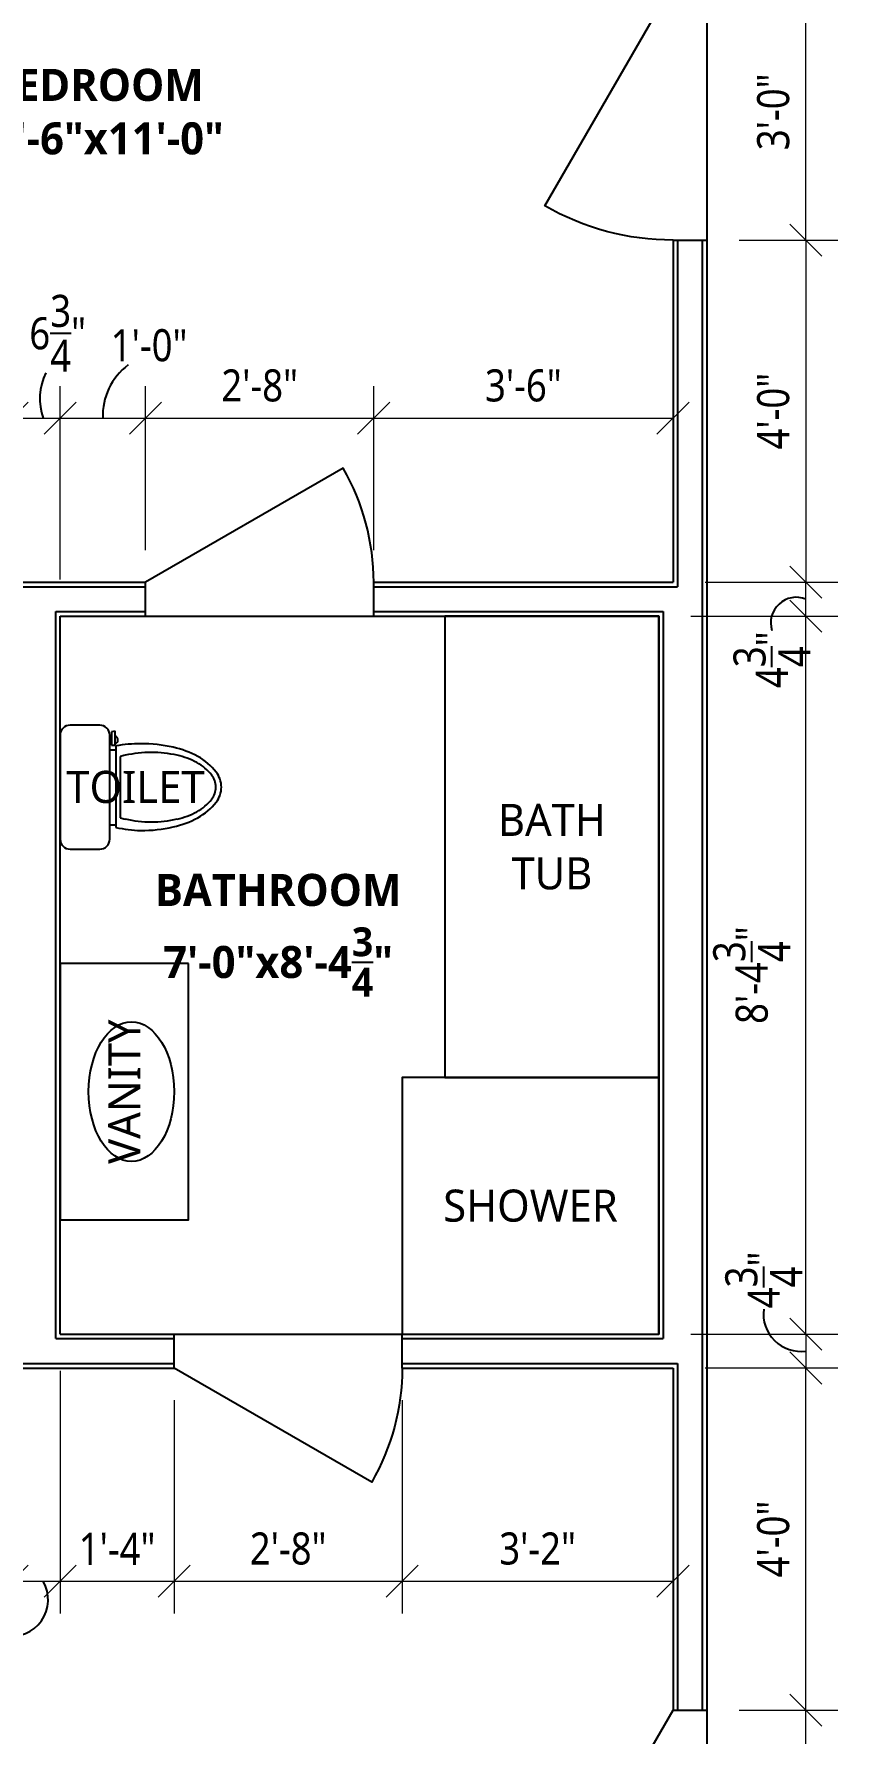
# Model space of a CAD drawing. Header units: inches. Extents: x -195 to 2392, y -698 to 1187.
# Drawn here: x 80 to 192.8, y 280.9 to 519.3 of the extents above; entities that cross this region are included whole.
import ezdxf

# ---------------------------------------------------------------- set-up
doc = ezdxf.new("R2010")
doc.units = ezdxf.units.IN
doc.header["$LTSCALE"] = 35
doc.header["$MEASUREMENT"] = 0
doc.layers.get('Defpoints').update_dxf_attribs({"color": 4})
for name, color, linetype in [('Appliances', 7, 'Continuous'), ('Dimensions', 7, 'Continuous'), ('Walls Stud', 7, 'Continuous')]:
    doc.layers.add(name, color=color, linetype=linetype)
doc.styles.add(".25'' Scale", font='segoeui.ttf', dxfattribs={"width": 0.875, "height": 4.5})
doc.dimstyles.new('4 - 1-4 in.', dxfattribs={"dimtxt": 4.5, "dimasz": 4.5, "dimexe": 4.5, "dimexo": 4.5, "dimgap": 2.25, "dimtad": 1, "dimdec": 6, "dimzin": 3, "dimdsep": 46, "dimlunit": 4, "dimtxsty": ".25'' Scale", "dimblk": 'OBLIQUE', "dimcen": 4.5, "dimclrd": 256, "dimclre": 256, "dimclrt": 256, "dimadec": 0, "dimazin": 0, "dimtfac": 1, "dimtdec": 6, "dimtofl": 0, "dimtmove": 2, "dimatfit": 3, "dimfxl": 1, "dimtolj": 1, "dimtzin": 0, "dimlwd": 5, "dimlwe": 5, "dimarcsym": 0})

# ---------------------------------------------------------------- blocks, each defined once
blk = doc.blocks.new('_Oblique')
at = {"color": 0, "linetype": 'ByBlock', "lineweight": -2}
blk.add_line((-0.5, -0.5), (0.5, 0.5), dxfattribs=at)
blk = doc.blocks.new('*D75')
at = {"layer": 'Defpoints', "color": 0, "transparency": 16777216}
for p in [(127.62, 465.38), (95.62, 442.38), (127.62, 442.38)]:
    blk.add_point(p, dxfattribs=at)
at = {"layer": 'Dimensions', "lineweight": 5, "transparency": 16777216}
for p, q in [((95.62, 446.88), (95.62, 469.88)), ((127.62, 446.88), (127.62, 469.88)), ((95.62, 465.38), (127.62, 465.38))]:
    blk.add_line(p, q, dxfattribs=at)
at = {"layer": 'Dimensions', "lineweight": 5, "transparency": 16777216, "xscale": 4.5, "yscale": 4.5, "zscale": 4.5, "rotation": 180}
blk.add_blockref('_Oblique', (95.62, 465.38), dxfattribs=at)
at = {"layer": 'Dimensions', "lineweight": 5, "transparency": 16777216, "xscale": 4.5, "yscale": 4.5, "zscale": 4.5}
blk.add_blockref('_Oblique', (127.62, 465.38), dxfattribs=at)
at = {"layer": 'Dimensions', "transparency": 16777216, "insert": (111.62, 469.96), "char_height": 4.5, "attachment_point": 5, "style": ".25'' Scale"}
blk.add_mtext('\\A1;2\'-8"', dxfattribs=at)
blk = doc.blocks.new('*D76')
at = {"layer": 'Defpoints', "color": 0, "transparency": 16777216}
for p in [(169.62, 465.38), (127.62, 442.38), (169.62, 442.38)]:
    blk.add_point(p, dxfattribs=at)
at = {"layer": 'Dimensions', "lineweight": 5, "transparency": 16777216}
for p, q in [((127.62, 446.88), (127.62, 469.88)), ((169.62, 446.88), (169.62, 469.88)), ((127.62, 465.38), (169.62, 465.38))]:
    blk.add_line(p, q, dxfattribs=at)
at = {"layer": 'Dimensions', "lineweight": 5, "transparency": 16777216, "xscale": 4.5, "yscale": 4.5, "zscale": 4.5, "rotation": 180}
blk.add_blockref('_Oblique', (127.62, 465.38), dxfattribs=at)
at = {"layer": 'Dimensions', "lineweight": 5, "transparency": 16777216, "xscale": 4.5, "yscale": 4.5, "zscale": 4.5}
blk.add_blockref('_Oblique', (169.62, 465.38), dxfattribs=at)
at = {"layer": 'Dimensions', "transparency": 16777216, "insert": (148.62, 469.96), "char_height": 4.5, "attachment_point": 5, "style": ".25'' Scale"}
blk.add_mtext('\\A1;3\'-6"', dxfattribs=at)
blk = doc.blocks.new('*D80')
at = {"layer": 'Defpoints', "color": 0, "transparency": 16777216}
for p in [(76.88, 336.25), (83.62, 336.25), (83.62, 302.2)]:
    blk.add_point(p, dxfattribs=at)
at = {"layer": 'Dimensions', "lineweight": 5, "transparency": 16777216}
for p, q in [((76.88, 331.75), (76.88, 297.7)), ((83.62, 331.75), (83.62, 297.7)), ((76.88, 302.2), (83.62, 302.2))]:
    blk.add_line(p, q, dxfattribs=at)
at = {"layer": 'Dimensions', "lineweight": 5, "transparency": 16777216, "xscale": 4.5, "yscale": 4.5, "zscale": 4.5, "rotation": 180}
blk.add_blockref('_Oblique', (76.88, 302.2), dxfattribs=at)
at = {"layer": 'Dimensions', "lineweight": 5, "transparency": 16777216, "xscale": 4.5, "yscale": 4.5, "zscale": 4.5}
blk.add_blockref('_Oblique', (83.62, 302.2), dxfattribs=at)
at = {"layer": 'Dimensions', "transparency": 16777216, "insert": (72.55, 294.53), "char_height": 4.5, "attachment_point": 5, "style": ".25'' Scale"}
blk.add_mtext('\\A1;6{\\H1x;\\S3/4;}"', dxfattribs=at)
blk = doc.blocks.new('*D81')
at = {"layer": 'Defpoints', "color": 0, "transparency": 16777216}
for p in [(83.62, 336.25), (99.62, 332.12), (99.62, 302.2)]:
    blk.add_point(p, dxfattribs=at)
at = {"layer": 'Dimensions', "lineweight": 5, "transparency": 16777216}
for p, q in [((83.62, 331.75), (83.62, 297.7)), ((99.62, 327.62), (99.62, 297.7)), ((83.62, 302.2), (99.62, 302.2))]:
    blk.add_line(p, q, dxfattribs=at)
at = {"layer": 'Dimensions', "lineweight": 5, "transparency": 16777216, "xscale": 4.5, "yscale": 4.5, "zscale": 4.5, "rotation": 180}
blk.add_blockref('_Oblique', (83.62, 302.2), dxfattribs=at)
at = {"layer": 'Dimensions', "lineweight": 5, "transparency": 16777216, "xscale": 4.5, "yscale": 4.5, "zscale": 4.5}
blk.add_blockref('_Oblique', (99.62, 302.2), dxfattribs=at)
at = {"layer": 'Dimensions', "transparency": 16777216, "insert": (91.62, 306.75), "char_height": 4.5, "attachment_point": 5, "style": ".25'' Scale"}
blk.add_mtext('\\A1;1\'-4"', dxfattribs=at)
blk = doc.blocks.new('*D82')
at = {"layer": 'Defpoints', "color": 0, "transparency": 16777216}
for p in [(99.62, 332.12), (131.62, 332.12), (131.62, 302.2)]:
    blk.add_point(p, dxfattribs=at)
at = {"layer": 'Dimensions', "lineweight": 5, "transparency": 16777216}
for p, q in [((99.62, 327.62), (99.62, 297.7)), ((131.62, 327.62), (131.62, 297.7)), ((99.62, 302.2), (131.62, 302.2))]:
    blk.add_line(p, q, dxfattribs=at)
at = {"layer": 'Dimensions', "lineweight": 5, "transparency": 16777216, "xscale": 4.5, "yscale": 4.5, "zscale": 4.5, "rotation": 180}
blk.add_blockref('_Oblique', (99.62, 302.2), dxfattribs=at)
at = {"layer": 'Dimensions', "lineweight": 5, "transparency": 16777216, "xscale": 4.5, "yscale": 4.5, "zscale": 4.5}
blk.add_blockref('_Oblique', (131.62, 302.2), dxfattribs=at)
at = {"layer": 'Dimensions', "transparency": 16777216, "insert": (115.62, 306.77), "char_height": 4.5, "attachment_point": 5, "style": ".25'' Scale"}
blk.add_mtext('\\A1;2\'-8"', dxfattribs=at)
blk = doc.blocks.new('*D83')
at = {"layer": 'Defpoints', "color": 0, "transparency": 16777216}
for p in [(131.62, 332.12), (169.62, 332.12), (169.62, 302.2)]:
    blk.add_point(p, dxfattribs=at)
at = {"layer": 'Dimensions', "lineweight": 5, "transparency": 16777216}
for p, q in [((131.62, 327.62), (131.62, 297.7)), ((169.62, 327.62), (169.62, 297.7)), ((131.62, 302.2), (169.62, 302.2))]:
    blk.add_line(p, q, dxfattribs=at)
at = {"layer": 'Dimensions', "lineweight": 5, "transparency": 16777216, "xscale": 4.5, "yscale": 4.5, "zscale": 4.5, "rotation": 180}
blk.add_blockref('_Oblique', (131.62, 302.2), dxfattribs=at)
at = {"layer": 'Dimensions', "lineweight": 5, "transparency": 16777216, "xscale": 4.5, "yscale": 4.5, "zscale": 4.5}
blk.add_blockref('_Oblique', (169.62, 302.2), dxfattribs=at)
at = {"layer": 'Dimensions', "transparency": 16777216, "insert": (150.62, 306.77), "char_height": 4.5, "attachment_point": 5, "style": ".25'' Scale"}
blk.add_mtext('\\A1;3\'-2"', dxfattribs=at)
blk = doc.blocks.new('*D84')
at = {"layer": 'Defpoints', "color": 0, "transparency": 16777216}
for p in [(83.62, 465.38), (76.88, 438.25), (83.62, 438.25)]:
    blk.add_point(p, dxfattribs=at)
at = {"layer": 'Dimensions', "lineweight": 5, "transparency": 16777216}
for p, q in [((76.88, 442.75), (76.88, 469.88)), ((83.62, 442.75), (83.62, 469.88)), ((76.88, 465.38), (83.62, 465.38))]:
    blk.add_line(p, q, dxfattribs=at)
at = {"layer": 'Dimensions', "lineweight": 5, "transparency": 16777216, "xscale": 4.5, "yscale": 4.5, "zscale": 4.5, "rotation": 180}
blk.add_blockref('_Oblique', (76.88, 465.38), dxfattribs=at)
at = {"layer": 'Dimensions', "lineweight": 5, "transparency": 16777216, "xscale": 4.5, "yscale": 4.5, "zscale": 4.5}
blk.add_blockref('_Oblique', (83.62, 465.38), dxfattribs=at)
at = {"layer": 'Dimensions', "transparency": 16777216, "insert": (83.28, 477.3), "char_height": 4.5, "attachment_point": 5, "style": ".25'' Scale"}
blk.add_mtext('\\A1;6{\\H1x;\\S3/4;}"', dxfattribs=at)
blk = doc.blocks.new('*D85')
at = {"layer": 'Defpoints', "color": 0, "transparency": 16777216}
for p in [(95.62, 465.38), (95.62, 442.38), (83.62, 438.25)]:
    blk.add_point(p, dxfattribs=at)
at = {"layer": 'Dimensions', "lineweight": 5, "transparency": 16777216}
for p, q in [((83.62, 442.75), (83.62, 469.88)), ((95.62, 446.88), (95.62, 469.88)), ((83.62, 465.38), (95.62, 465.38))]:
    blk.add_line(p, q, dxfattribs=at)
at = {"layer": 'Dimensions', "lineweight": 5, "transparency": 16777216, "xscale": 4.5, "yscale": 4.5, "zscale": 4.5, "rotation": 180}
blk.add_blockref('_Oblique', (83.62, 465.38), dxfattribs=at)
at = {"layer": 'Dimensions', "lineweight": 5, "transparency": 16777216, "xscale": 4.5, "yscale": 4.5, "zscale": 4.5}
blk.add_blockref('_Oblique', (95.62, 465.38), dxfattribs=at)
at = {"layer": 'Dimensions', "transparency": 16777216, "insert": (96.11, 475.6), "char_height": 4.5, "attachment_point": 5, "style": ".25'' Scale"}
blk.add_mtext('\\A1;1\'-0"', dxfattribs=at)
blk = doc.blocks.new('*D87')
at = {"layer": 'Defpoints', "color": 0, "transparency": 16777216}
for p in [(174.38, 284.13), (188.27, 284.13), (174.38, 248.13)]:
    blk.add_point(p, dxfattribs=at)
at = {"layer": 'Dimensions', "lineweight": 5, "transparency": 16777216}
for p, q in [((178.88, 284.13), (192.77, 284.13)), ((188.27, 248.13), (188.27, 284.13)), ((178.88, 248.13), (192.77, 248.13))]:
    blk.add_line(p, q, dxfattribs=at)
at = {"layer": 'Dimensions', "lineweight": 5, "transparency": 16777216, "xscale": 4.5, "yscale": 4.5, "zscale": 4.5}
for p, rotation in [((188.27, 284.13), 90), ((188.27, 248.13), 270)]:
    blk.add_blockref('_Oblique', p, dxfattribs=dict(at, rotation=rotation))
at = {"layer": 'Dimensions', "transparency": 16777216, "insert": (183.7, 266.13), "char_height": 4.5, "attachment_point": 5, "rotation": 90, "style": ".25'' Scale"}
blk.add_mtext('\\A1;3\'-0"', dxfattribs=at)
blk = doc.blocks.new('*D88')
at = {"layer": 'Defpoints', "color": 0, "transparency": 16777216}
for p in [(169.63, 332.13), (188.27, 332.13), (174.38, 284.13)]:
    blk.add_point(p, dxfattribs=at)
at = {"layer": 'Dimensions', "lineweight": 5, "transparency": 16777216}
for p, q in [((174.13, 332.13), (192.77, 332.13)), ((188.27, 284.13), (188.27, 332.13)), ((178.88, 284.13), (192.77, 284.13))]:
    blk.add_line(p, q, dxfattribs=at)
at = {"layer": 'Dimensions', "lineweight": 5, "transparency": 16777216, "xscale": 4.5, "yscale": 4.5, "zscale": 4.5}
for p, rotation in [((188.27, 332.13), 90), ((188.27, 284.13), 270)]:
    blk.add_blockref('_Oblique', p, dxfattribs=dict(at, rotation=rotation))
at = {"layer": 'Dimensions', "transparency": 16777216, "insert": (183.7, 308.13), "char_height": 4.5, "attachment_point": 5, "rotation": 90, "style": ".25'' Scale"}
blk.add_mtext('\\A1;4\'-0"', dxfattribs=at)
blk = doc.blocks.new('*D89')
at = {"layer": 'Defpoints', "color": 0, "transparency": 16777216}
for p in [(174.38, 526.38), (188.27, 526.38), (174.38, 490.38)]:
    blk.add_point(p, dxfattribs=at)
at = {"layer": 'Dimensions', "lineweight": 5, "transparency": 16777216}
for p, q in [((178.88, 526.38), (192.77, 526.38)), ((188.27, 490.38), (188.27, 526.38)), ((178.88, 490.38), (192.77, 490.38))]:
    blk.add_line(p, q, dxfattribs=at)
at = {"layer": 'Dimensions', "lineweight": 5, "transparency": 16777216, "xscale": 4.5, "yscale": 4.5, "zscale": 4.5}
for p, rotation in [((188.27, 526.38), 90), ((188.27, 490.38), 270)]:
    blk.add_blockref('_Oblique', p, dxfattribs=dict(at, rotation=rotation))
at = {"layer": 'Dimensions', "transparency": 16777216, "insert": (183.7, 508.38), "char_height": 4.5, "attachment_point": 5, "rotation": 90, "style": ".25'' Scale"}
blk.add_mtext('\\A1;3\'-0"', dxfattribs=at)
blk = doc.blocks.new('*D90')
at = {"layer": 'Defpoints', "color": 0, "transparency": 16777216}
for p in [(174.38, 490.38), (169.63, 442.38), (188.27, 442.38)]:
    blk.add_point(p, dxfattribs=at)
at = {"layer": 'Dimensions', "lineweight": 5, "transparency": 16777216}
for p, q in [((178.88, 490.38), (192.77, 490.38)), ((188.27, 490.38), (188.27, 442.38)), ((174.13, 442.38), (192.77, 442.38))]:
    blk.add_line(p, q, dxfattribs=at)
at = {"layer": 'Dimensions', "lineweight": 5, "transparency": 16777216, "xscale": 4.5, "yscale": 4.5, "zscale": 4.5}
for p, rotation in [((188.27, 490.38), 90), ((188.27, 442.38), 270)]:
    blk.add_blockref('_Oblique', p, dxfattribs=dict(at, rotation=rotation))
at = {"layer": 'Dimensions', "transparency": 16777216, "insert": (183.7, 466.38), "char_height": 4.5, "attachment_point": 5, "rotation": 90, "style": ".25'' Scale"}
blk.add_mtext('\\A1;4\'-0"', dxfattribs=at)
blk = doc.blocks.new('*D92')
at = {"layer": 'Defpoints', "color": 0, "transparency": 16777216}
for p in [(167.63, 437.63), (188.27, 437.63), (167.63, 336.88)]:
    blk.add_point(p, dxfattribs=at)
at = {"layer": 'Dimensions', "lineweight": 5, "transparency": 16777216}
for p, q in [((172.13, 437.63), (192.77, 437.63)), ((188.27, 336.88), (188.27, 437.63)), ((172.13, 336.88), (192.77, 336.88))]:
    blk.add_line(p, q, dxfattribs=at)
at = {"layer": 'Dimensions', "lineweight": 5, "transparency": 16777216, "xscale": 4.5, "yscale": 4.5, "zscale": 4.5}
for p, rotation in [((188.27, 437.63), 90), ((188.27, 336.88), 270)]:
    blk.add_blockref('_Oblique', p, dxfattribs=dict(at, rotation=rotation))
at = {"layer": 'Dimensions', "transparency": 16777216, "insert": (180.66, 387.25), "char_height": 4.5, "attachment_point": 5, "rotation": 90, "style": ".25'' Scale"}
blk.add_mtext('\\A1;8\'-4{\\H1x;\\S3/4;}"', dxfattribs=at)
blk = doc.blocks.new('*D93')
at = {"layer": 'Defpoints', "color": 0, "transparency": 16777216}
for p in [(169.63, 442.38), (188.27, 442.38), (167.63, 437.63)]:
    blk.add_point(p, dxfattribs=at)
at = {"layer": 'Dimensions', "lineweight": 5, "transparency": 16777216}
for p, q in [((174.13, 442.38), (192.77, 442.38)), ((188.27, 437.63), (188.27, 442.38)), ((172.13, 437.63), (192.77, 437.63))]:
    blk.add_line(p, q, dxfattribs=at)
at = {"layer": 'Dimensions', "lineweight": 5, "transparency": 16777216, "xscale": 4.5, "yscale": 4.5, "zscale": 4.5}
for p, rotation in [((188.27, 442.38), 90), ((188.27, 437.63), 270)]:
    blk.add_blockref('_Oblique', p, dxfattribs=dict(at, rotation=rotation))
at = {"layer": 'Dimensions', "transparency": 16777216, "insert": (183.5, 431.5), "char_height": 4.5, "attachment_point": 5, "rotation": 90, "style": ".25'' Scale"}
blk.add_mtext('\\A1;4{\\H1x;\\S3/4;}"', dxfattribs=at)
blk = doc.blocks.new('*D94')
at = {"layer": 'Defpoints', "color": 0, "transparency": 16777216}
for p in [(167.63, 336.88), (169.63, 332.13), (188.27, 332.13)]:
    blk.add_point(p, dxfattribs=at)
at = {"layer": 'Dimensions', "lineweight": 5, "transparency": 16777216}
for p, q in [((172.13, 336.88), (192.77, 336.88)), ((188.27, 336.88), (188.27, 332.13)), ((174.13, 332.13), (192.77, 332.13))]:
    blk.add_line(p, q, dxfattribs=at)
at = {"layer": 'Dimensions', "lineweight": 5, "transparency": 16777216, "xscale": 4.5, "yscale": 4.5, "zscale": 4.5}
for p, rotation in [((188.27, 336.88), 90), ((188.27, 332.13), 270)]:
    blk.add_blockref('_Oblique', p, dxfattribs=dict(at, rotation=rotation))
at = {"layer": 'Dimensions', "transparency": 16777216, "insert": (182.35, 344.48), "char_height": 4.5, "attachment_point": 5, "rotation": 90, "style": ".25'' Scale"}
blk.add_mtext('\\A1;4{\\H1x;\\S3/4;}"', dxfattribs=at)
blk = doc.blocks.new('Toilet Block')
for p, q in [((0, 0), (-226.7, 0)), ((226.7, 0), (0, 0)), ((-269.9, -43.2), (-269.9, -172.7)), ((269.9, -172.7), (269.9, -43.2)), ((-226.7, -215.9), (226.7, -215.9)), ((-164.7, -215.9), (-164.7, -242.8)), ((163, -215.9), (163, -242.8)), ((198.3, -223), (198.3, -215.9)), ((211.6, -215.9), (211.6, -223)), ((179.9, -242.8), (-175.3, -242.8)), ((133.1, -261.9), (-133.1, -261.9)), ((240.8, -223), (182.5, -223)), ((182.5, -223), (182.5, -239.7)), ((182.5, -239.7), (243.6, -239.7)), ((243.6, -239.7), (240.8, -223))]:
    blk.add_line(p, q)
for centre, radius, start, end in [((-226.7, -43.2), 43.2, 90, 180), ((226.7, -43.2), 43.2, 0, 90), ((-226.7, -172.7), 43.2, 180, 270), ((226.7, -172.7), 43.2, 270, 0), ((460.7, -377.7), 650.2, 168.01944, 177.63471), ((368.6, -396.6), 519.7, 167.42665, 180), ((186.2, -355.9), 332.9, 163.59544, 167.42665), ((-186.2, -355.9), 332.9, 12.57335, 16.40456), ((-368.6, -396.6), 519.7, 0, 12.57335), ((-460.7, -350.9), 649.6, 0, 9.58156), ((205.5, -233.2), 18.3, 200.63996, 339.36004), ((460.7, -350.9), 649.6, 180, 192.57335), ((-460.7, -350.9), 649.6, 347.42665, 0), ((368.6, -396.6), 519.7, 180, 192.57335), ((-368.6, -396.6), 519.7, 347.42665, 0), ((232.8, -401.7), 416.1, 192.57335, 208.30076), ((186.2, -437.3), 332.9, 192.57335, 208.30076), ((-186.2, -437.3), 332.9, 331.69924, 347.42665), ((-232.8, -401.7), 416.1, 331.69924, 347.42665), ((89.3, -479), 253.2, 208.30076, 232.43058), ((71.5, -499.1), 202.6, 208.30076, 232.43058), ((-4, -603.7), 73.7, 229.31665, 273.11393), ((4, -603.7), 73.7, 266.88607, 310.68335), ((-71.5, -499.1), 202.6, 307.56942, 331.69924), ((-89.3, -479), 253.2, 307.56942, 331.69924), ((0, -595.1), 106.7, 232.43058, 270), ((0, -595.1), 106.7, 270, 307.56942)]:
    blk.add_arc(centre, radius, start, end)

msp = doc.modelspace()

# ---------------------------------------------------------------- linework, layer by layer
at = {"layer": 'Appliances'}
for points in [[(137.625, 372.875), (167.625, 372.875), (167.625, 437.625), (137.625, 437.625)], [(101.625, 388.9), (83.625, 388.9), (83.625, 352.9), (101.625, 352.9)], [(131.625, 336.875), (167.625, 336.875), (167.625, 372.875), (131.625, 372.875)]]:
    msp.add_lwpolyline(points, close=True, dxfattribs=at)
msp.add_ellipse((93.625, 370.9), major_axis=(0, 9.7929237), ratio=0.6126873001, dxfattribs=at)
at = {"layer": 'Dimensions'}
for centre, radius, start, end in [((98.3656903, 465.8110426), 8.7512449, 126.296020808, 182.814283533), ((89.1736621, 468.1326417), 8.3877251, 154.432364744, 199.148155517), ((186.9254367, 436.6746712), 3.5879623, 67.941590198, 197.280274353), ((187.5711043, 339.7186182), 5.2655955, 172.857373769, 277.659160342), ((76.7661417, 299.6253317), 5.1684788, 260.298786888, 29.826067909)]:
    msp.add_arc(centre, radius, start, end, dxfattribs=at)
at = {"layer": 'Walls Stud'}
for points in [[(169.625, 490.375, -0.1316524976), (151.625, 495.1980855), (169.625, 526.375)], [(127.625, 442.375, 0.1316524976), (123.3378129, 458.375), (95.625, 442.375)], [(131.625, 332.125, -0.1316524976), (127.3378129, 316.125), (99.625, 332.125)], [(169.625, 248.125, -0.1316524976), (151.625, 252.9480855), (169.625, 284.125)]]:
    msp.add_lwpolyline(points, format="xyb", dxfattribs=at)
for points in [[(174.375, 526.375), (174.375, 490.375)], [(169.625, 490.375), (174.375, 490.375)], [(169.625, 490.375), (169.625, 442.375)], [(170.25, 490.375), (170.25, 441.75)], [(173.75, 284.125), (173.75, 490.375)], [(174.375, 490.375), (174.375, 284.125)], [(58.25, 442.375), (95.625, 442.375)], [(58.25, 441.75), (95.625, 441.75)], [(95.625, 437.625), (95.625, 442.375)], [(127.625, 442.375), (169.625, 442.375)], [(127.625, 437.625), (127.625, 442.375)], [(127.625, 441.75), (170.25, 441.75)], [(83, 336.25), (83, 438.25)], [(83, 438.25), (95.625, 438.25)], [(83.625, 336.875), (83.625, 437.625)], [(83.625, 437.625), (95.625, 437.625)], [(95.625, 437.625), (127.625, 437.625)], [(127.625, 438.25), (168.25, 438.25)], [(127.625, 437.625), (167.625, 437.625)], [(167.625, 437.625), (167.625, 336.875)], [(168.25, 438.25), (168.25, 336.25)], [(83, 336.25), (99.625, 336.25)], [(83.625, 336.875), (99.625, 336.875)], [(99.625, 332.125), (99.625, 336.875)], [(99.625, 336.875), (131.625, 336.875)], [(131.625, 332.125), (131.625, 336.875)], [(131.625, 336.875), (167.625, 336.875)], [(131.625, 336.25), (168.25, 336.25)], [(58.25, 332.75), (99.625, 332.75)], [(58.25, 332.125), (99.625, 332.125)], [(131.625, 332.75), (170.25, 332.75)], [(131.625, 332.125), (169.625, 332.125)], [(169.625, 332.125), (169.625, 284.125)], [(170.25, 332.75), (170.25, 284.125)], [(169.625, 284.125), (174.375, 284.125)], [(174.375, 284.125), (174.375, 248.125)]]:
    msp.add_lwpolyline(points, dxfattribs=at)

# ---------------------------------------------------------------- block references
at = {"layer": 'Appliances', "xscale": 0.03223157310515231, "yscale": 0.03223157310515231, "zscale": 0.03223157310515231, "rotation": 89.99999999999999}
msp.add_blockref('Toilet Block', (83.625, 413.625), dxfattribs=at)

# ---------------------------------------------------------------- texts
at = {"layer": 'Dimensions', "char_height": 4.5, "attachment_point": 5, "style": ".25'' Scale"}
for s, insert, width in [('\\A1;{\\fSegoe UI|b1|i0|c0|p34;\\W1;BEDROOM\\P13\'-6"x11\'-0"}', (88.625, 508.375), 42), ('\\A1;{\\W1;TOILET}', (94.1939896, 413.625), 23.01363307), ('\\A1;{\\W1;BATH TUB}', (152.625, 405.25), 23.01363307), ('\\A1;{\\fSegoe UI|b1|i0|c0|p34;\\W1;BATHROOM\\P7\'-0"x8\'-4\\H0.9x;\\S3/4;\\H1.11111x;"}', (114.2097818, 392.8411941), 42), ('\\A1;{\\W1;SHOWER}', (149.625, 354.875), 23.01363307)]:
    msp.add_mtext(s, dxfattribs=dict(at, insert=insert, width=width))
at = {"layer": 'Dimensions', "insert": (92.625, 370.9), "char_height": 4.5, "width": 23.01363307, "attachment_point": 5, "rotation": 90, "style": ".25'' Scale"}
msp.add_mtext('\\A1;{\\W1;VANITY}', dxfattribs=at)

# ---------------------------------------------------------------- dimensions: what is measured, and where the dimension line sits
at = {"layer": 'Dimensions'}
for base, p1, p2, picture, middle in [((188.2729017, 526.375), (174.375, 490.375), (174.375, 526.375), '*D89', (183.6960189, 508.375)), ((188.2729017, 442.375), (174.375, 490.375), (169.625, 442.375), '*D90', (183.6960189, 466.375)), ((188.2729017, 437.625), (167.625, 336.875), (167.625, 437.625), '*D92', (180.659931, 387.25)), ((188.2729017, 332.125), (174.375, 284.125), (169.625, 332.125), '*D88', (183.6960189, 308.125)), ((188.2729017, 284.125), (174.375, 248.125), (174.375, 284.125), '*D87', (183.6960189, 266.125))]:
    dim = msp.add_linear_dim(base=base, p1=p1, p2=p2, angle=90, dimstyle='4 - 1-4 in.', dxfattribs=at)
    dim.commit()
    dim.dimension.update_dxf_attribs({"geometry": picture, "text_midpoint": middle})
for base, p1, p2, picture, middle in [((83.625, 465.3813673), (76.875, 438.25), (83.625, 438.25), '*D84', (83.2821695, 477.3028187)), ((95.625, 465.3813673), (83.625, 438.25), (95.625, 442.375), '*D85', (96.113424, 475.5958025)), ((83.625, 302.1959714), (76.875, 336.25), (83.625, 336.25), '*D80', (72.5499432, 294.5307626))]:
    dim = msp.add_linear_dim(base=base, p1=p1, p2=p2, dimstyle='4 - 1-4 in.', dxfattribs=at)
    dim.commit()
    dim.dimension.update_dxf_attribs({"geometry": picture, "text_midpoint": middle, "dimtype": 160})
for base, p1, p2, picture, middle in [((127.625, 465.3813673), (95.625, 442.375), (127.625, 442.375), '*D75', (111.625, 469.9551121)), ((169.625, 465.3813673), (127.625, 442.375), (169.625, 442.375), '*D76', (148.625, 469.9582502)), ((99.625, 302.1959714), (83.625, 336.25), (99.625, 332.125), '*D81', (91.625, 306.7461806)), ((131.625, 302.1959714), (99.625, 332.125), (131.625, 332.125), '*D82', (115.625, 306.7697161)), ((169.625, 302.1959714), (131.625, 332.125), (169.625, 332.125), '*D83', (150.625, 306.7728542))]:
    dim = msp.add_linear_dim(base=base, p1=p1, p2=p2, dimstyle='4 - 1-4 in.', dxfattribs=at)
    dim.commit()
    dim.dimension.update_dxf_attribs({"geometry": picture, "text_midpoint": middle})
for base, p1, p2, angle, picture, middle in [((188.2729017, 442.375), (167.625, 437.625), (169.625, 442.375), 90, '*D93', (183.4994239, 431.5002429)), ((188.2729017, 332.125), (167.625, 336.875), (169.625, 332.125), 270, '*D94', (182.3463714, 344.4819787))]:
    dim = msp.add_linear_dim(base=base, p1=p1, p2=p2, angle=angle, dimstyle='4 - 1-4 in.', dxfattribs=at)
    dim.commit()
    dim.dimension.update_dxf_attribs({"geometry": picture, "text_midpoint": middle, "dimtype": 160})

doc.saveas('drawing.dxf')
